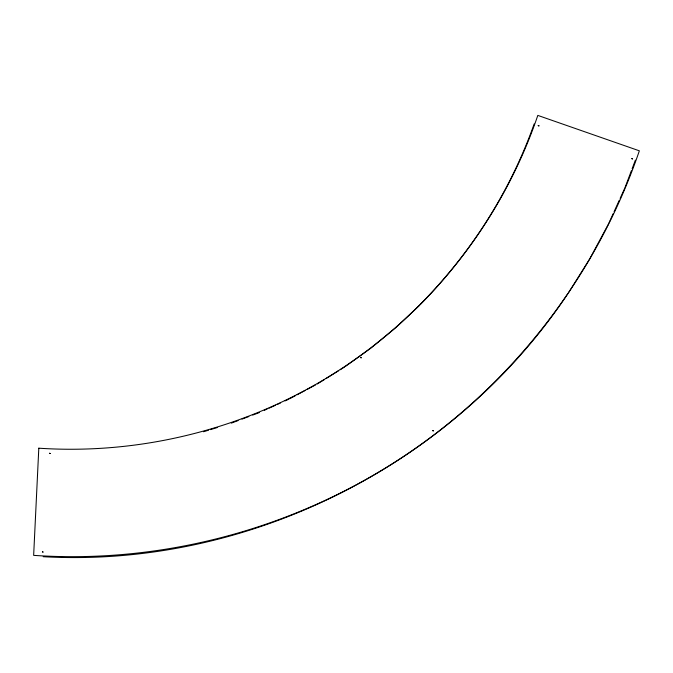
<?xml version="1.0" encoding="UTF-8"?>
<svg xmlns="http://www.w3.org/2000/svg" width="673" height="673" viewBox="0 0 673 673"><rect width="100%" height="100%" fill="white"/><g stroke="black" fill="none" stroke-linecap="round" stroke-linejoin="round"><path stroke-width="1.01" d="M534.169 123.933C510.134 191.729 470.511 253.729 419.994 304.852M624.889 187.935L631.4 170.698M632.124 168.78L635.379 160.157M608.888 223.1L613.212 213.593M614.079 211.692L619.269 200.293M620.136 198.392L624.46 188.886M608.451 224.05L589.666 258.996L568.609 292.629M567.995 293.47C454.25 464.294 248.244 568.306 43.173 556.697M419.287 305.618L395.766 327.667L370.865 348.134L345.518 366.322M317.303 383.963L324.369 379.572M326.127 378.47L338.494 370.773M340.252 369.679L344.669 366.928M289.802 398.694L295.296 395.749M297.13 394.765L305.382 390.348M307.216 389.364L315.469 384.948M264.262 410.353L267.105 409.066M268.998 408.208L275.627 405.196M277.52 404.338L280.363 403.051M285.091 400.898L288.885 399.182M231.31 423.14L238.116 420.575M242.011 419.111L248.825 416.537M252.712 415.073L259.526 412.507M203.49 431.738L208.47 430.232M210.456 429.626L217.421 427.506M38.807 448.193L33.65 555.36C162.143 564.083 292.713 529.037 400.418 458.624C511.186 386.075 596.539 276.115 639.35 150.819L537.811 115.394C503.16 217.244 434.295 306.821 344.795 366.491C255.303 426.194 146.142 455.343 38.807 448.193M49.474 453.299L50.239 453.509L49.474 453.299M42.449 551.91L43.215 552.112L42.483 551.818M360.484 357.565L361.25 357.775L360.484 357.565M432.663 430.636L433.429 430.846L432.663 430.636M538.215 125.649L538.98 125.851L538.215 125.649M631.821 158.66L632.586 158.862L631.821 158.66"/></g></svg>
